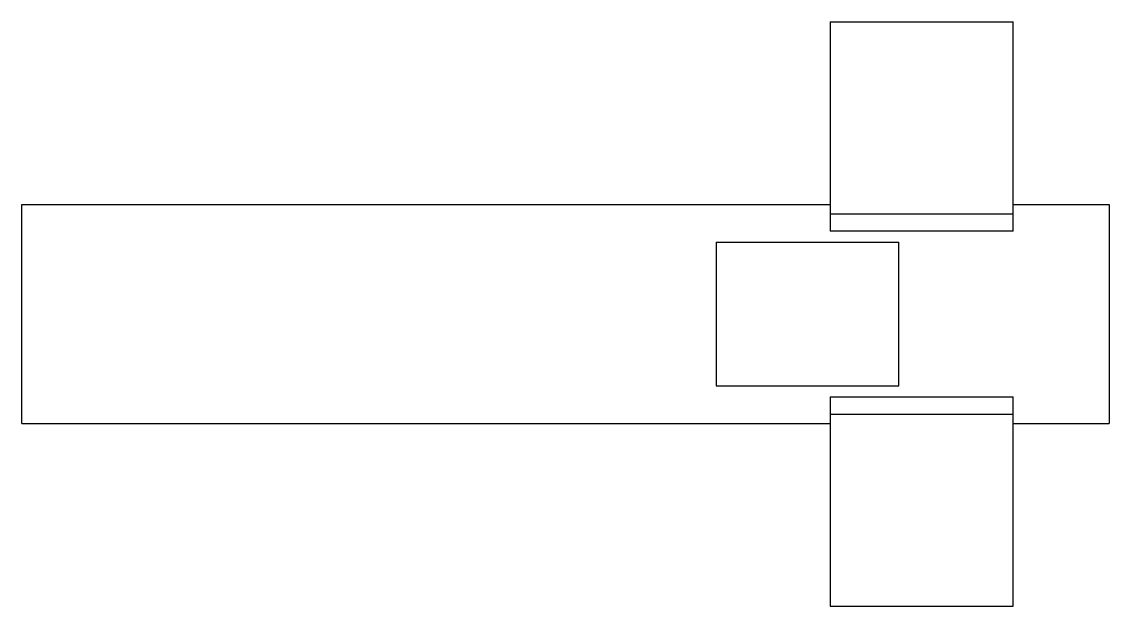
# Model space of a CAD drawing. Header units: millimetres. Extents: x -185 to 53, y -64 to 64.
import ezdxf

# ---------------------------------------------------------------- set-up
doc = ezdxf.new("R2010")
doc.units = ezdxf.units.MM
doc.layers.add('KwikScaf Matrix', color=7, linetype='Continuous')

# ---------------------------------------------------------------- blocks, each defined once
blk = doc.blocks.new('2D Standard 0.5 Metre')
blk.add_line((53.07, 24), (53.07, -24))
at = {"layer": 'KwikScaf Matrix', "color": 0, "extrusion": (0, 1, 0)}
for p, q in [((-8, 64), (32, 64)), ((-8, 64), (-8, 59.53)), ((32, 59.53), (32, 64)), ((-8, 59.53), (-8, 21.9)), ((32, 21.9), (32, 59.53)), ((-185, 24), (-8, 24)), ((-185, -24), (-185, 24)), ((32, 24), (53.07, 24)), ((-8, 21.9), (32, 21.9)), ((-8, 21.9), (-8, 18.16)), ((32, 18.16), (32, 21.9)), ((32, 18.16), (-8, 18.16)), ((-33, 15.7), (7, 15.7)), ((-33, 15.7), (-33, 5.8)), ((7, 5.8), (7, 15.7)), ((-33, 5.8), (-33, -5.8)), ((7, -5.8), (7, 5.8)), ((-33, -5.8), (-33, -15.7)), ((7, -15.7), (7, -5.8)), ((-33, -15.7), (7, -15.7)), ((-8, -18.16), (32, -18.16)), ((-8, -18.16), (-8, -21.9)), ((32, -21.9), (32, -18.16)), ((-8, -21.9), (32, -21.9)), ((-8, -21.9), (-8, -59.53)), ((32, -59.53), (32, -21.9)), ((-185, -24), (-8, -24)), ((32, -24), (53.07, -24)), ((-8, -59.53), (-8, -64)), ((32, -64), (32, -59.53)), ((-8, -64), (32, -64))]:
    blk.add_line(p, q, dxfattribs=at)

msp = doc.modelspace()

# ---------------------------------------------------------------- block references
msp.add_blockref('2D Standard 0.5 Metre', (0, 0))

doc.saveas('drawing.dxf')
